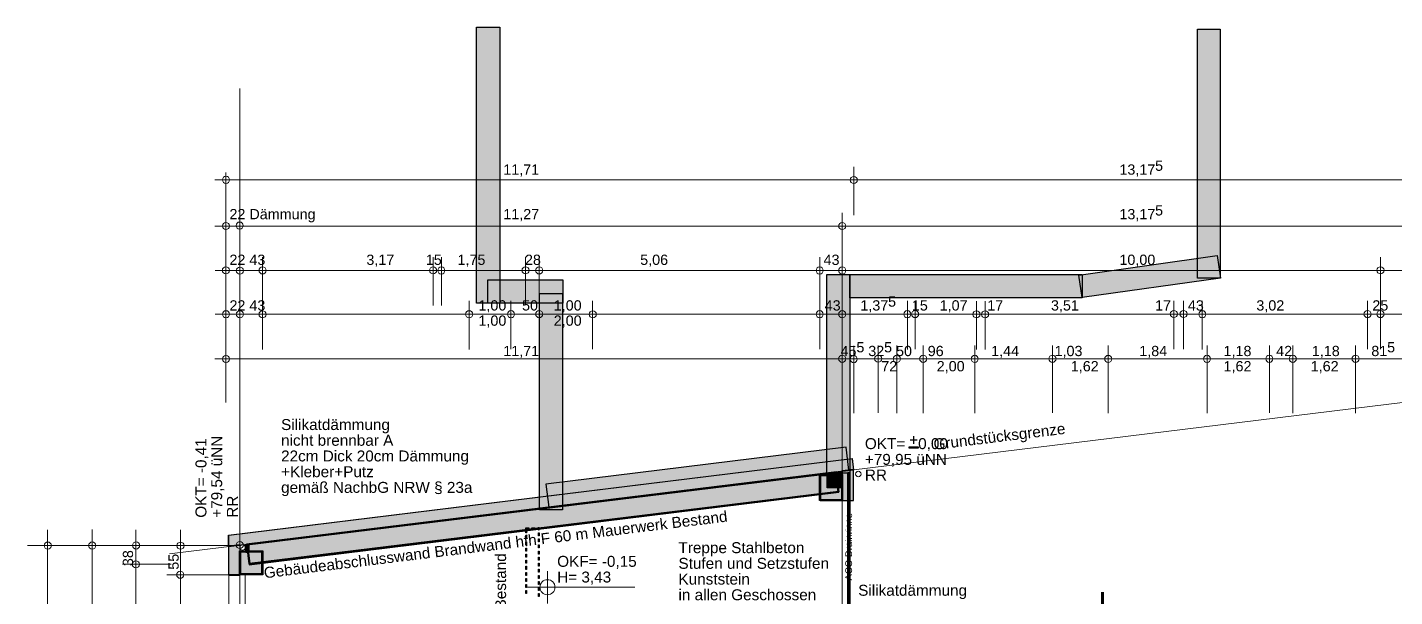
# Model space of a CAD drawing. Header units: millimetres. Extents: x 1002 to 41669, y -151 to 29737.
# Drawn here: x 1002 to 26367, y 19169 to 29737 of the extents above; entities that cross this region are included whole.
import ezdxf

# ---------------------------------------------------------------- set-up
doc = ezdxf.new("R2010")
doc.units = ezdxf.units.MM
doc.header["$LTSCALE"] = 50
doc.linetypes.add('PDF_564-4_176-4_70-6_176-4', pattern=[987.8, 564.4, -176.4, 70.6, -176.4])
for name, color, linetype in [('00_Wand_Bestand', 7, 'Continuous'), ('01_Daemmung_neu', 9, 'Continuous'), ('02_Grundstuecksgrenze', 8, 'Continuous'), ('05_Linien_stark', 7, 'Continuous'), ('07_Bemassung', 6, 'Continuous'), ('08_Schnittlinie', 1, 'Continuous'), ('10_Text', 7, 'Continuous')]:
    doc.layers.add(name, color=color, linetype=linetype)
doc.styles.add('PLAN', font='arial.ttf')

msp = doc.modelspace()

# ---------------------------------------------------------------- hatches: boundary and pattern name
at = {"layer": '00_Wand_Bestand'}
for points in [[(17362, 21949), (17527, 21949), (17527, 21928), (17362, 21928)], [(5067, 20145), (5114, 19763), (16059, 21107), (16012, 21489)], [(15697, 21438), (16126, 21438), (16126, 20952), (15697, 20952)], [(16118, 21489), (16118, 21192), (15840, 21192), (15840, 21465)], [(5055, 20137), (5109, 20137), (5109, 19988), (5055, 19988)], [(4939, 20019), (5368, 20019), (5368, 19575), (4939, 19575)]]:
    msp.add_hatch(color=7, dxfattribs=at).paths.add_polyline_path(points)
at = {"layer": '01_Daemmung_neu'}
for points in [[(16331, 21519), (4735, 20095), (4733, 20310), (16304, 21731)], [(16331, 20952), (16331, 21527), (16118, 21503), (16118, 20952)], [(4947, 19571), (4947, 20129), (4734, 20105), (4734, 19571)]]:
    msp.add_hatch(color=7, dxfattribs=at).paths.add_polyline_path(points)
at = {"layer": '02_Grundstuecksgrenze'}
for points in [[(9335, 29737), (9764, 29737), (9764, 24618), (9335, 24618)], [(22711, 29703), (23133, 29703), (23133, 25082), (22711, 25082)], [(23135, 25081), (20567, 24720), (20508, 25139), (23077, 25499)], [(15833, 25148), (16263, 25148), (16263, 21463), (15833, 21463)], [(16263, 25148), (20568, 25148), (20568, 24718), (16263, 24718)], [(9543, 25049), (10933, 25049), (10933, 24619), (9543, 24619)], [(10502, 24799), (10932, 24799), (10932, 20779), (10502, 20779)], [(16190, 21941), (10621, 21257), (10674, 20830), (16242, 21514)]]:
    msp.add_hatch(color=7, dxfattribs=at).paths.add_polyline_path(points)

# ---------------------------------------------------------------- linework, layer by layer
at = {"layer": '00_Wand_Bestand'}
for points in [[(17362, 21949), (17527, 21949), (17527, 21928), (17362, 21928)], [(5067, 20145), (5114, 19763), (16059, 21107), (16012, 21489)], [(15697, 21438), (16126, 21438), (16126, 20952), (15697, 20952)], [(16118, 21489), (16118, 21192), (15840, 21192), (15840, 21465)], [(5055, 20137), (5109, 20137), (5109, 19988), (5055, 19988)], [(4939, 20019), (5368, 20019), (5368, 19575), (4939, 19575)]]:
    msp.add_lwpolyline(points, close=True, dxfattribs=at)
at = {"layer": '01_Daemmung_neu'}
for points in [[(16331, 21519), (4735, 20095), (4733, 20310), (16304, 21731)], [(16331, 20952), (16331, 21527), (16118, 21503), (16118, 20952)], [(4947, 19571), (4947, 20129), (4734, 20105), (4734, 19571)]]:
    msp.add_lwpolyline(points, close=True, dxfattribs=at)
at = {"layer": '02_Grundstuecksgrenze'}
for points in [[(9335, 29737), (9764, 29737), (9764, 24618), (9335, 24618)], [(22711, 29703), (23133, 29703), (23133, 25082), (22711, 25082)], [(23135, 25081), (20567, 24720), (20508, 25139), (23077, 25499)], [(15833, 25148), (16263, 25148), (16263, 21463), (15833, 21463)], [(16263, 25148), (20568, 25148), (20568, 24718), (16263, 24718)], [(9543, 25049), (10933, 25049), (10933, 24619), (9543, 24619)], [(10502, 24799), (10932, 24799), (10932, 20779), (10502, 20779)], [(16190, 21941), (10621, 21257), (10674, 20830), (16242, 21514)]]:
    msp.add_lwpolyline(points, close=True, dxfattribs=at)
at = {"layer": '05_Linien_stark', "lineweight": 15}
for p, q in [((16332, 27149), (16332, 26249)), ((16332, 27149), (16332, 26249)), ((16332, 27149), (16332, 26249)), ((16332, 27149), (16332, 26249)), ((5366, 25473), (5366, 24573)), ((8528, 25471), (8528, 24571)), ((8528, 25471), (8528, 24571)), ((8682, 25473), (8682, 24573)), ((10246, 25476), (10246, 24577)), ((10498, 25474), (10498, 24574)), ((15702, 25473), (15702, 24574)), ((26104, 25472), (26104, 24573)), ((26104, 25472), (26104, 24573)), ((26104, 25472), (26104, 24573)), ((26104, 25472), (26104, 24573)), ((5366, 24658), (5366, 23758)), ((9198, 24657), (9198, 23757)), ((9973, 24662), (9973, 23763)), ((10498, 24659), (10498, 23759)), ((11489, 24660), (11489, 23761)), ((15702, 24662), (15702, 23762)), ((17327, 24658), (17327, 23758)), ((17327, 24658), (17327, 23758)), ((17327, 24658), (17327, 23758)), ((17327, 24658), (17327, 23758)), ((17471, 24659), (17471, 23760)), ((17471, 24659), (17471, 23760)), ((17471, 24659), (17471, 23760)), ((17471, 24659), (17471, 23760)), ((18608, 24655), (18608, 23755)), ((18608, 24655), (18608, 23755)), ((18608, 24655), (18608, 23755)), ((18608, 24655), (18608, 23755)), ((18768, 24655), (18768, 23755)), ((18768, 24655), (18768, 23755)), ((18768, 24655), (18768, 23755)), ((18768, 24655), (18768, 23755)), ((22271, 24662), (22271, 23762)), ((22271, 24662), (22271, 23762)), ((22271, 24662), (22271, 23762)), ((22271, 24662), (22271, 23762)), ((22451, 24662), (22451, 23762)), ((22451, 24662), (22451, 23762)), ((22451, 24662), (22451, 23762)), ((22451, 24662), (22451, 23762)), ((22799, 24657), (22799, 23757)), ((22799, 24657), (22799, 23757)), ((22799, 24657), (22799, 23757)), ((22799, 24657), (22799, 23757)), ((25864, 24659), (25864, 23760)), ((25864, 24659), (25864, 23760)), ((25864, 24659), (25864, 23760)), ((25864, 24659), (25864, 23760)), ((26104, 24660), (26104, 23761)), ((26104, 24660), (26104, 23761)), ((26104, 24660), (26104, 23761)), ((26104, 24660), (26104, 23761)), ((16332, 23827), (16332, 22572)), ((16787, 23834), (16787, 22580)), ((17132, 23831), (17132, 22577)), ((17621, 23833), (17621, 22578)), ((18578, 23831), (18578, 22577)), ((20020, 23833), (20020, 22579)), ((21055, 23831), (21055, 22576)), ((22886, 23832), (22886, 22577)), ((24043, 23833), (24043, 22579)), ((25642, 23833), (25642, 22578)), ((2770, 19770), (3670, 19770)), ((2770, 19770), (3670, 19770)), ((2770, 19770), (3670, 19770)), ((2770, 19770), (3670, 19770)), ((3590, 19576), (4844, 19576)), ((10651, 19645), (10651, 19045))]:
    msp.add_line(p, q, dxfattribs=at)
at = {"layer": '05_Linien_stark', "lineweight": 18}
for points in [[(16326, 21523), (4739, 20100), (4738, 20306), (16301, 21726)], [(16327, 20956), (16327, 21522), (16122, 21499), (16122, 20956)], [(4943, 19575), (4943, 20124), (4739, 20101), (4739, 19575)], [(4738, 19578), (5044, 19578), (5044, 17075), (4738, 17075)]]:
    msp.add_lwpolyline(points, close=True, dxfattribs=at)
at = {"layer": '05_Linien_stark', "lineweight": 50}
for points in [[(5080, 20135), (5124, 19776), (16047, 21117), (16002, 21476)], [(15708, 21427), (16115, 21427), (16115, 20963), (15708, 20963)], [(4950, 20008), (5357, 20008), (5357, 19587), (4950, 19587)]]:
    msp.add_lwpolyline(points, close=True, dxfattribs=at)
at = {"layer": '05_Linien_stark', "lineweight": 211}
msp.add_lwpolyline([(16247, 18465), (16247, 21460), (16238, 21453), (16238, 18465)], close=True, dxfattribs=at)
at = {"layer": '05_Linien_stark', "lineweight": 18}
msp.add_circle((10650, 19344), 140, dxfattribs=at)
at = {"layer": '07_Bemassung', "lineweight": 15}
for p, q in [((4944, 3636), (4944, 28604)), ((4478, 26905), (30080, 26905)), ((4686, 27039), (4686, 22776)), ((16119, 26293), (16119, 25394)), ((16119, 26293), (16119, 25394)), ((16119, 26293), (16119, 25394)), ((16119, 26293), (16119, 25394)), ((4478, 26049), (33513, 26049)), ((16119, 3589), (16119, 25758)), ((16119, 25472), (16119, 24572)), ((4487, 25224), (33517, 25224)), ((16119, 24660), (16119, 23761)), ((4485, 24411), (33520, 24411)), ((3641, 19963), (34329, 23731)), ((16118, 23833), (16118, 22578)), ((24477, 23833), (24477, 22578)), ((4482, 23583), (30337, 23583)), ((1378, 6362), (1378, 20408)), ((2203, 6364), (2203, 20413)), ((3015, 6358), (3015, 20410)), ((3844, 6359), (3844, 20408)), ((1002, 20116), (4844, 20116)), ((10271, 19346), (12270, 19346))]:
    msp.add_line(p, q, dxfattribs=at)
at = {"layer": '07_Bemassung'}
for points in [[(10247, 20444), (10303, 20444), (10303, 20430), (10247, 20430)], [(10247, 20410), (10261, 20410), (10261, 20354), (10247, 20354)], [(10247, 20297), (10261, 20297), (10261, 20241), (10247, 20241)], [(10360, 20444), (10416, 20444), (10416, 20430), (10360, 20430)], [(10497, 20411), (10497, 20444), (10472, 20444), (10472, 20430), (10483, 20430), (10483, 20421), (10483, 20411)], [(10483, 20355), (10497, 20355), (10497, 20299), (10483, 20299)], [(10247, 20184), (10261, 20184), (10261, 20128), (10247, 20128)], [(10247, 20072), (10261, 20072), (10261, 20015), (10247, 20015)], [(10483, 20242), (10497, 20242), (10497, 20186), (10483, 20186)], [(10483, 20129), (10497, 20129), (10497, 20073), (10483, 20073)], [(10247, 19959), (10261, 19959), (10261, 19902), (10247, 19902)], [(10247, 19846), (10261, 19846), (10261, 19789), (10247, 19789)], [(10483, 20016), (10497, 20016), (10497, 19960), (10483, 19960)], [(10483, 19903), (10497, 19903), (10497, 19847), (10483, 19847)], [(10483, 19791), (10497, 19791), (10497, 19734), (10483, 19734)], [(10247, 19733), (10261, 19733), (10261, 19676), (10247, 19676)], [(10247, 19620), (10261, 19620), (10261, 19564), (10247, 19564)], [(10483, 19678), (10497, 19678), (10497, 19621), (10483, 19621)], [(10483, 19565), (10497, 19565), (10497, 19508), (10483, 19508)], [(10247, 19507), (10261, 19507), (10261, 19451), (10247, 19451)], [(10247, 19394), (10261, 19394), (10261, 19338), (10247, 19338)], [(10247, 19281), (10261, 19281), (10261, 19225), (10247, 19225)], [(10483, 19452), (10497, 19452), (10497, 19395), (10483, 19395)], [(10483, 19339), (10497, 19339), (10497, 19283), (10483, 19283)], [(10483, 19226), (10497, 19226), (10497, 19170), (10483, 19170)]]:
    msp.add_lwpolyline(points, close=True, dxfattribs=at)
at = {"layer": '07_Bemassung', "lineweight": 50}
msp.add_lwpolyline([(5067, 20125), (5098, 20125), (5098, 19999), (5067, 19999)], close=True, dxfattribs=at)
at = {"layer": '07_Bemassung', "lineweight": 18}
for centre in [(4687, 26906), (16333, 26903), (16333, 26903), (4686, 26049), (4941, 26057), (16119, 26048), (16119, 26048), (4685, 25227), (4944, 25220), (5366, 25224), (8529, 25225), (8681, 25223), (10245, 25226), (10497, 25224), (15701, 25223), (16119, 25223), (26104, 25227), (26104, 25227), (4687, 24411), (4944, 24411), (5366, 24409), (9198, 24411), (9975, 24412), (10498, 24413), (11491, 24410), (15701, 24412), (16119, 24412), (17327, 24412), (17327, 24412), (17471, 24414), (17471, 24414), (18608, 24409), (18608, 24409), (18769, 24409), (18769, 24409), (22271, 24416), (22271, 24416), (22451, 24416), (22451, 24416), (22799, 24411), (22799, 24411), (25864, 24413), (25864, 24413), (26104, 24414), (26104, 24414), (4687, 23581), (16118, 23584), (16332, 23578), (16786, 23586), (17132, 23583), (17621, 23584), (18577, 23583), (20019, 23584), (21054, 23582), (22885, 23583), (24043, 23584), (24477, 23584), (25642, 23584), (1381, 20117), (2205, 20118), (3019, 20119), (3843, 20116), (4943, 20127), (3016, 19770), (3016, 19770), (3838, 19576)]:
    msp.add_circle(centre, 65.8, dxfattribs=at)
at = {"layer": '07_Bemassung', "lineweight": 9}
for centre in [(16417, 21445), (4994, 20083)]:
    msp.add_circle(centre, 50.6, dxfattribs=at)
at = {"layer": '08_Schnittlinie', "linetype": 'PDF_564-4_176-4_70-6_176-4', "lineweight": 70}
msp.add_line((20950, 14587), (20950, 19253), dxfattribs=at)

# ---------------------------------------------------------------- texts
at = {"layer": '07_Bemassung', "style": 'PLAN'}
for s, height, p in [('11,71', 190.5, (9831, 27002)), ('13,17', 190.5, (21261, 27002)), ('5', 190, (21923, 27073)), ('5', 190, (21923, 26244)), ('11,27', 190.5, (9831, 26174)), ('13,17', 190.5, (21261, 26174)), ('3,17', 190.5, (7291, 25327)), ('15', 190.5, (8394, 25327)), ('1,75', 190.5, (8982, 25327)), ('28', 190.5, (10233, 25327)), ('5,06', 190.5, (12371, 25327)), ('43', 190.5, (15773, 25327)), ('10,00', 190.5, (21261, 25327)), ('1,00', 190.5, (9370, 24480)), ('50', 190.5, (10179, 24480)), ('1,00', 190.5, (10767, 24480)), ('43', 190.5, (15793, 24480)), ('1,37', 190.5, (16455, 24480)), ('5', 190, (16970, 24551)), ('15', 190.5, (17411, 24480)), ('1,07', 190.5, (17926, 24480)), ('17', 190.5, (18809, 24480)), ('3,51', 190.5, (19991, 24480)), ('17', 190.5, (21923, 24480)), ('43', 190.5, (22531, 24480)), ('3,02', 190.5, (23801, 24480)), ('25', 190.5, (25953, 24480)), ('1,00', 190.5, (9370, 24198)), ('2,00', 190.5, (10767, 24198)), ('5 ', 190.5, (16382, 23704)), ('5 ', 190.5, (16896, 23704)), ('5', 190, (26228, 23704)), ('11,71', 190.5, (9831, 23634)), ('45', 190.5, (16087, 23634)), ('32', 190.5, (16602, 23634)), ('50', 190.5, (17117, 23634)), ('96', 190.5, (17705, 23634)), ('1,44', 190.5, (18882, 23634)), ('1,03', 190.5, (20058, 23634)), ('1,84', 190.5, (21629, 23634)), ('1,18', 190.5, (23193, 23634)), ('42', 190.5, (24169, 23634)), ('1,18', 190.5, (24831, 23634)), ('81', 190.5, (25934, 23634)), ('72', 190.5, (16843, 23351)), ('2,00', 190.5, (17872, 23351)), ('1,62', 190.5, (20359, 23351)), ('1,62', 190.5, (23193, 23351)), ('1,62', 190.5, (24810, 23351)), ('0,00', 203.2, (17527, 21908))]:
    msp.add_text(s, height=height, dxfattribs=at).set_placement(p)
for s, p in [('38', (2963, 19736)), ('55', (3810, 19669))]:
    msp.add_text(s, height=190.5, rotation=90, dxfattribs=at).set_placement(p)
at = {"layer": '10_Text', "style": 'PLAN'}
for s, height, p in [('22 Dämmung', 190.5, (4751, 26174)), ('22 43', 190.5, (4751, 25327)), ('22 43', 190.5, (4751, 24480)), ('Silikatdämmung', 203.2, (5709, 22262)), ('nicht brennbar A', 203.2, (5709, 21970)), ('OKT= ', 203.2, (16539, 21908)), ('+', 203, (17362, 21978)), ('22cm Dick 20cm Dämmung', 203.2, (5709, 21679)), ('+79,95 üNN', 203.2, (16539, 21616)), ('+Kleber+Putz', 203.2, (5709, 21387)), ('gemäß NachbG NRW § 23a', 203.2, (5709, 21096)), ('RR', 203.2, (16539, 21325)), ('Treppe Stahlbeton', 203.2, (13081, 19977)), ('OKF= -0,15', 203.2, (10831, 19723)), ('Stufen und Setzstufen', 203.2, (13081, 19686)), ('H= 3,43', 203.2, (10831, 19432)), ('Kunststein', 203.2, (13081, 19394)), ('in allen Geschossen', 203.2, (13081, 19103)), ('Silikatdämmung', 203.2, (16415, 19186))]:
    msp.add_text(s, height=height, dxfattribs=at).set_placement(p)
for s, height, rotation, p in [('Grundstücksgrenze', 203.2, 7, (17825, 21893)), ('OKT= -0,41', 203.2, 90, (4324, 20634)), ('+79,54 üNN', 203.2, 90, (4616, 20634)), ('RR', 203.2, 90, (4907, 20634)), ('Gebäudeabschlusswand Brandwand hfh F 60 m Mauerwerk Bestand', 203.2, 7, (5402, 19509)), ('ACO Drainrinne', 127, 90, (16302, 19469)), ('Unterzug Bestand', 203.2, 90, (9883, 17702))]:
    msp.add_text(s, height=height, rotation=rotation, dxfattribs=at).set_placement(p)

doc.saveas('drawing.dxf')
